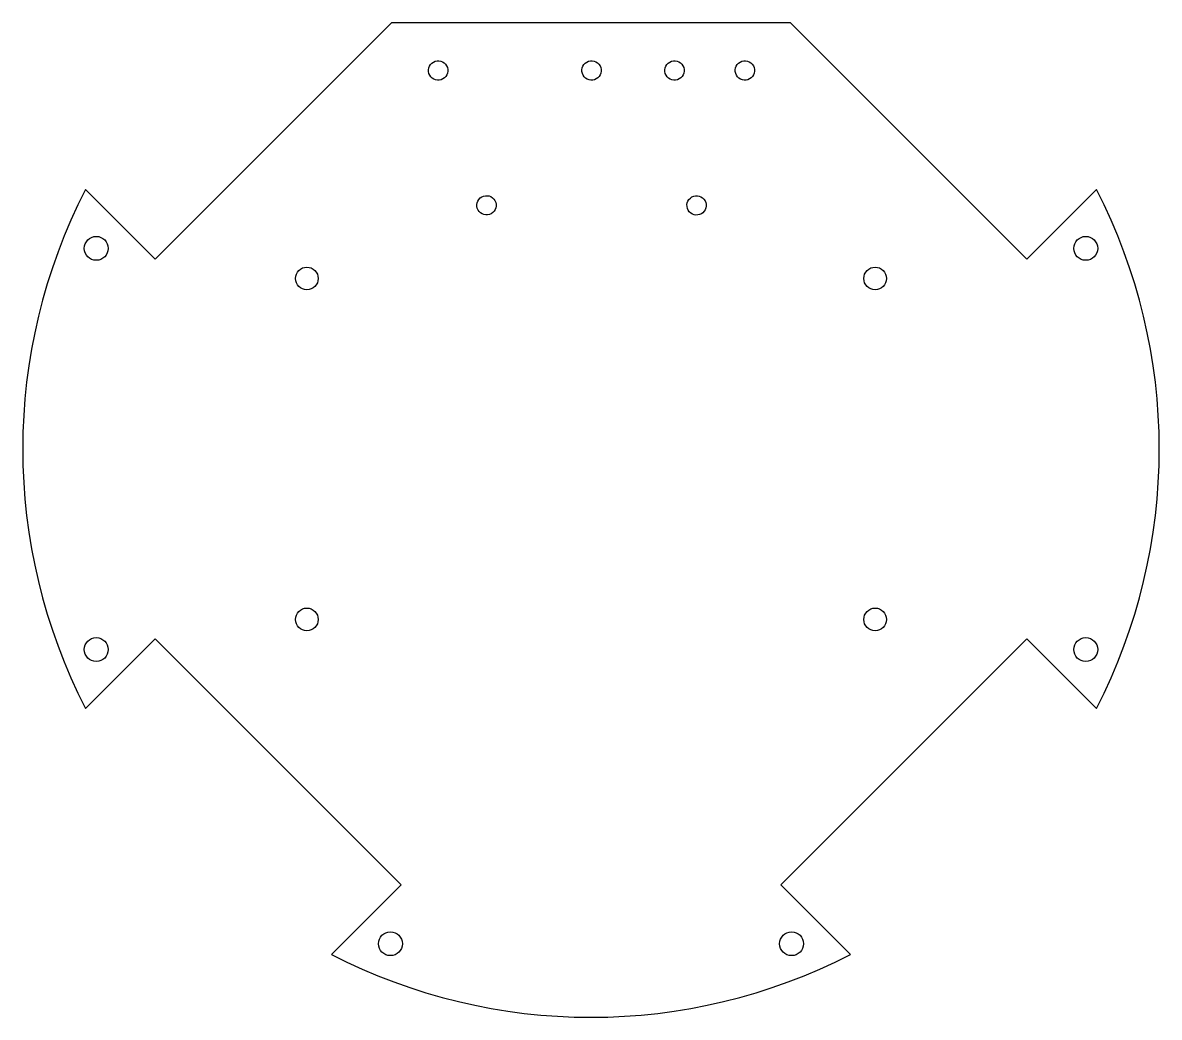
# Model space of a CAD drawing. Header units: millimetres. Extents: x -100 to 100, y -100 to 75.
import ezdxf

# ---------------------------------------------------------------- set-up
doc = ezdxf.new("R2010")
doc.units = ezdxf.units.MM
doc.layers.get('0').update_dxf_attribs({"linetype": 'CONTINUOUS'})

msp = doc.modelspace()

# ---------------------------------------------------------------- linework, layer by layer
msp.add_lwpolyline([(35.1, 75), (-35.1, 75), (-76.69, 33.41), (-88.96, 45.68, 0.241756), (-88.96, -45.68), (-76.69, -33.41), (-33.41, -76.69), (-45.68, -88.96, 0.241756), (45.68, -88.96), (33.41, -76.69), (76.69, -33.41), (88.96, -45.68, 0.241756), (88.96, 45.68), (76.69, 33.41)], format="xyb", close=True)
for centre, radius in [((-87.06, 35.3), 2.1), ((87.06, 35.3), 2.1), ((-50, 30), 2), ((50, 30), 2), ((-50, -30), 2), ((50, -30), 2), ((-87.06, -35.3), 2.1), ((87.06, -35.3), 2.1), ((-35.3, -87.06), 2.1), ((35.3, -87.06), 2.1)]:
    msp.add_circle(centre, radius)
for centre in [(-26.89, 66.6), (0.1, 66.6), (14.69, 66.6), (27.08, 66.6), (-18.39, 42.87), (18.59, 42.86)]:
    msp.add_ellipse(centre, major_axis=(-1.11, 1.29), ratio=1)

doc.saveas('drawing.dxf')
